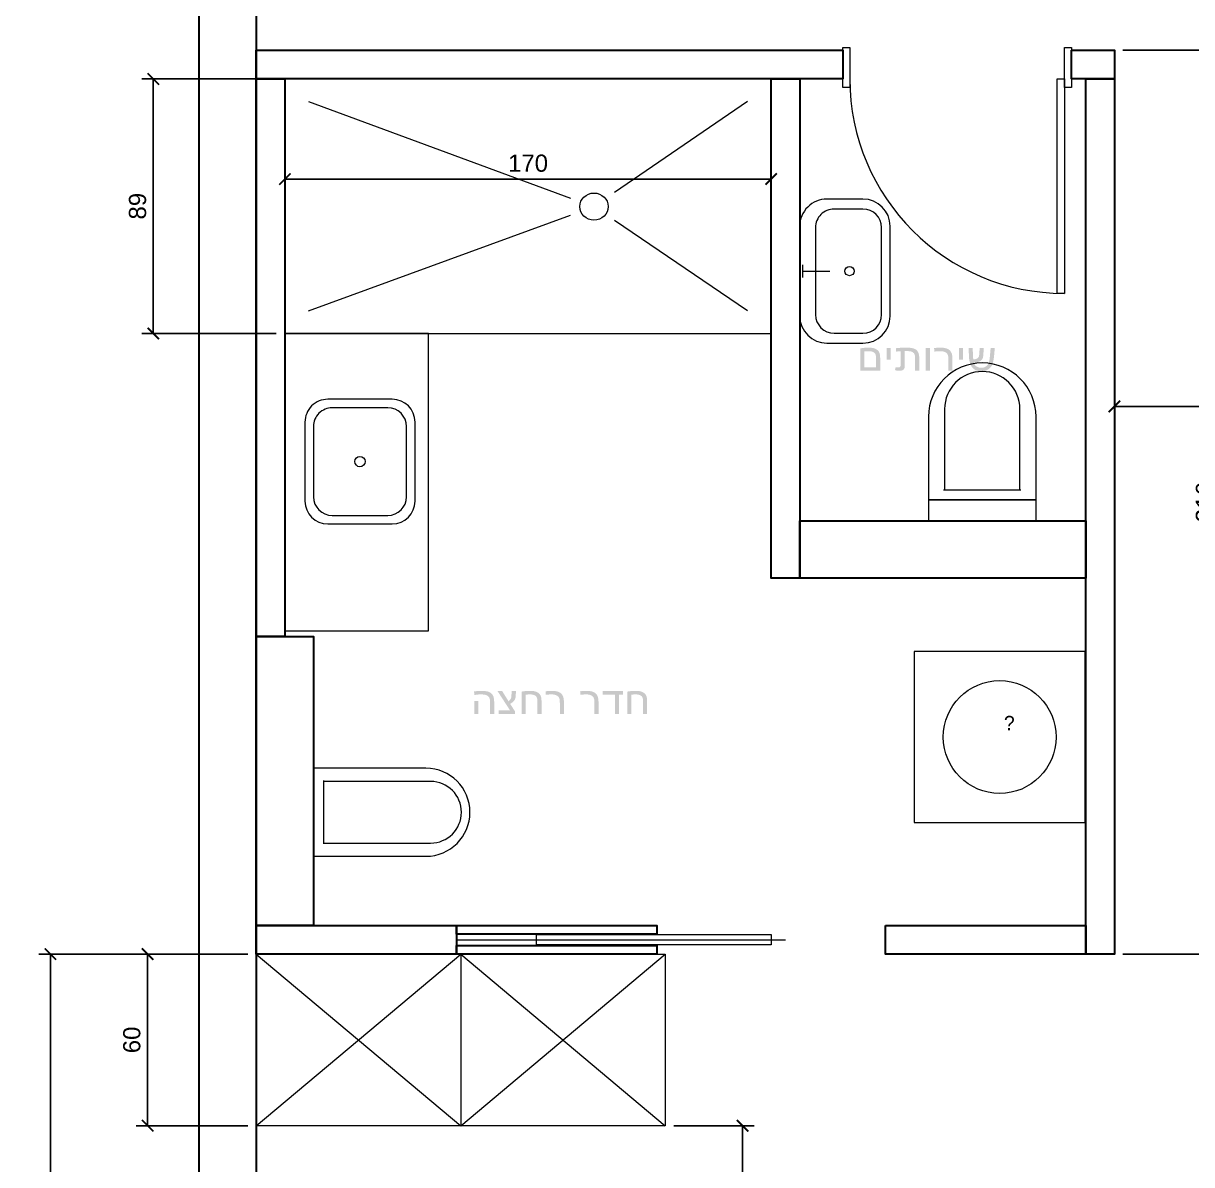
# Model space of a CAD drawing. Header units: millimetres. Extents: x -814 to 6845, y -10593 to 835.
# Drawn here: x -814 to 3270, y -6376 to -2386 of the extents above; entities that cross this region are included whole.
import ezdxf

# ---------------------------------------------------------------- set-up
doc = ezdxf.new("R2010")
doc.units = ezdxf.units.MM
for name, color, linetype, lineweight, true_color in [('AB-DIM', 1, 'Continuous', 15, 0x185694), ('AB-FIXED', 3, 'Continuous', 15, 0x277858), ('AB-OPENING', 4, 'Continuous', 15, 0x00789b), ('AB-TEXT', 7, 'Continuous', 15, 0x233642), ('AB-WALL', 7, 'Continuous', 30, 0x283a44)]:
    doc.layers.add(name, color=color, linetype=linetype, lineweight=lineweight, true_color=true_color)
doc.styles.add('PLAN', font='Arial.ttf')
doc.dimstyles.new('PLAN_CM', dxfattribs={"dimtxt": 60, "dimasz": 40, "dimexe": 40, "dimexo": 30, "dimgap": 25, "dimtad": 1, "dimdec": 1, "dimlfac": 0.1, "dimzin": 12, "dimdsep": 46, "dimtxsty": 'PLAN', "dimblk": 'ARCHTICK', "dimcen": 2.5, "dimclrd": 1, "dimclre": 1, "dimclrt": 1, "dimazin": 3, "dimtfac": 0.5, "dimtmove": 2, "dimatfit": 3})

# ---------------------------------------------------------------- blocks, each defined once
blk = doc.blocks.new('ACTUAL_bedroom-cabinet')
at = {"color": 0}
for p, q in [((0, 0), (715, -600)), ((0, -600), (715, 0)), ((715, 0), (1430, -600)), ((715, -600), (1430, 0)), ((715, 0), (715, -600))]:
    blk.add_line(p, q, dxfattribs=at)
blk.add_lwpolyline([(0, 0), (1430, 0), (1430, -600), (0, -600)], close=True, dxfattribs=at)
blk = doc.blocks.new('ACTUAL_shower')
at = {"color": 0}
for p, q in [((82.4, -79.1), (998.8, -416.4)), ((1617.6, -79.1), (1151.9, -397.7)), ((82.4, -810.9), (998.7, -476.4)), ((1617.6, -810.9), (1152.1, -495))]:
    blk.add_line(p, q, dxfattribs=at)
blk.add_lwpolyline([(1700, 0), (0, 0), (0, -890), (1700, -890)], close=True, dxfattribs=at)
blk.add_ellipse((1080.6, -446.5), major_axis=(49.5, 0), ratio=0.959804, dxfattribs=at)
blk = doc.blocks.new('ACTUAL_bath-vanity')
at = {"color": 0}
blk.add_lwpolyline([(0, 0), (0, -1040), (502, -1040), (502, 0)], close=True, dxfattribs=at)
blk = doc.blocks.new('ACTUAL_bath-basin')
at = {"color": 0}
for p, q in [((304.9, 0), (80.1, 0)), ((289.9, -30), (95.1, -30)), ((0, -80), (0, -356)), ((385, -356), (385, -80)), ((30, -95), (30, -341)), ((355, -341), (355, -95)), ((95.1, -406), (289.9, -406)), ((80.1, -436), (304.9, -436))]:
    blk.add_line(p, q, dxfattribs=at)
for centre, major_axis, start_param, end_param in [((80.1, -80), (80.1, 0), 1.570796, 3.141593), ((95.1, -95), (65.1, 0), 1.570796, 3.141593), ((289.9, -95), (65.1, 0), 0, 1.570796), ((304.9, -80), (80.1, 0), 0, 1.570796), ((80.1, -356), (80.1, 0), 3.141593, 4.712389), ((95.1, -341), (65.1, 0), 3.141593, 4.712389), ((289.9, -341), (65.1, 0), 4.712389, 0), ((304.9, -356), (80.1, 0), 4.712389, 0)]:
    blk.add_ellipse(centre, major_axis=major_axis, ratio=0.999236, start_param=start_param, end_param=end_param, dxfattribs=at)
blk.add_ellipse((192.5, -218), major_axis=(18, 0), ratio=0.999236, dxfattribs=at)
blk = doc.blocks.new('ACTUAL_bath-toilet')
at = {"color": 0}
for p, q in [((0, 0), (0, -308)), ((393.2, 0), (0, 0)), ((35, -43.1), (35, -264.9)), ((35, -46.2), (35, -261.8)), ((409.4, -46.2), (35, -46.2)), ((35, -261.8), (409.4, -261.8)), ((0, -308), (393.2, -308))]:
    blk.add_line(p, q, dxfattribs=at)
for centre, major_axis in [((393.2, -154), (0, 154)), ((409.4, -154), (0, 107.8))]:
    blk.add_ellipse(centre, major_axis=major_axis, ratio=0.998483, start_param=3.141593, end_param=0, dxfattribs=at)
blk = doc.blocks.new('ACTUAL_wc-basin')
at = {"color": 0}
for p, q in [((220.9, 0), (95.1, 0)), ((220.9, -35), (120.1, -35)), ((0, -95), (0, -409)), ((55, -100), (55, -404)), ((286, -404), (286, -100)), ((316, -409), (316, -95)), ((10, -230), (10, -274)), ((10, -252), (105.1, -252)), ((120.1, -469), (220.9, -469)), ((95.1, -504), (220.9, -504))]:
    blk.add_line(p, q, dxfattribs=at)
for centre, major_axis, start_param, end_param in [((95.1, -95), (95.1, 0), 1.570796, 3.141593), ((220.9, -95), (95.1, 0), 0, 1.570796), ((120.1, -100), (65.1, 0), 1.570796, 3.141593), ((220.9, -100), (65.1, 0), 0, 1.570796), ((120.1, -404), (65.1, 0), 3.141593, 4.712389), ((220.9, -404), (65.1, 0), 4.712389, 0), ((95.1, -409), (95.1, 0), 3.141593, 4.712389), ((220.9, -409), (95.1, 0), 4.712389, 0)]:
    blk.add_ellipse(centre, major_axis=major_axis, ratio=0.998772, start_param=start_param, end_param=end_param, dxfattribs=at)
blk.add_ellipse((173.8, -252), major_axis=(16, 0), ratio=0.998772, dxfattribs=at)
blk = doc.blocks.new('ACTUAL_wc-toilet')
at = {"color": 0}
for p, q in [((56.4, -161.7), (56.4, -443.9)), ((319.6, -443.9), (319.6, -161.7)), ((0, -188.1), (0, -478.9)), ((376, -478.9), (376, -188.1)), ((52.6, -443.9), (323.4, -443.9)), ((56.4, -443.9), (319.6, -443.9)), ((0, -478.9), (376, -478.9))]:
    blk.add_line(p, q, dxfattribs=at)
blk.add_lwpolyline([(0, -552), (376, -552), (376, -478.9), (0, -478.9)], close=True, dxfattribs=at)
for centre, major_axis in [((188, -188.1), (0, 188.1)), ((188, -161.7), (0, 131.7))]:
    blk.add_ellipse(centre, major_axis=major_axis, ratio=0.999295, start_param=4.712389, end_param=1.570796, dxfattribs=at)
blk = doc.blocks.new('ACTUAL_laundry')
at = {"color": 0}
blk.add_lwpolyline([(598, 0), (0, 0), (0, -598), (598, -598)], close=True, dxfattribs=at)
blk.add_circle((299, -299), 197.3, dxfattribs=at)
blk.add_text('?', height=50, dxfattribs=at).set_placement((314, -275.1))
blk = doc.blocks.new('_ARCHTICK')
at = {"color": 0, "linetype": 'BYBLOCK', "const_width": 0.15}
blk.add_lwpolyline([(-0.5, -0.5), (0.5, 0.5)], dxfattribs=at)

msp = doc.modelspace()

# ---------------------------------------------------------------- hatches: boundary and pattern name
at = {"layer": 'AB-TEXT'}
h = msp.add_hatch(color=256, dxfattribs=at)
h.paths.add_polyline_path([(2181.11, -3600), (2111.63, -3600), (2111.63, -3522.11), (2119.49, -3520.97), (2127.03, -3520.14), (2134.24, -3519.65), (2141.12, -3519.49), (2148.11, -3519.76), (2154.39, -3520.57), (2159.95, -3521.92), (2164.79, -3523.8), (2168.94, -3526.14), (2172.44, -3528.84), (2175.27, -3531.9), (2177.44, -3535.32), (2179.04, -3539.28), (2180.19, -3543.95), (2180.88, -3549.33), (2181.11, -3555.43), (2181.11, -3600)], flags=0)
h.paths.add_polyline_path([(2166.78, -3587.99), (2166.78, -3556.86), (2166.66, -3552.7), (2166.29, -3549.01), (2165.68, -3545.8), (2164.83, -3543.05), (2163.61, -3540.66), (2161.9, -3538.52), (2159.71, -3536.63), (2157.03, -3534.98), (2153.78, -3533.65), (2149.9, -3532.7), (2145.38, -3532.13), (2140.22, -3531.94), (2136.94, -3532.01), (2133.47, -3532.21), (2129.81, -3532.53), (2125.96, -3532.99), (2125.96, -3587.99), (2166.78, -3587.99)], flags=0)
h.paths.add_polyline_path([(2218.25, -3520.39), (2218.25, -3561.58), (2203.62, -3561.58), (2203.62, -3520.39), (2218.25, -3520.39)], flags=0)
h.paths.add_polyline_path([(2232.89, -3598.12), (2235.36, -3587.39), (2237.35, -3587.99), (2239.43, -3588.41), (2241.59, -3588.66), (2243.84, -3588.74), (2246.23, -3588.6), (2248.21, -3588.17), (2249.79, -3587.46), (2250.97, -3586.46), (2251.82, -3585.08), (2252.43, -3583.24), (2252.8, -3580.93), (2252.92, -3578.17), (2252.92, -3532.24), (2249.51, -3532.33), (2245.73, -3532.58), (2241.59, -3533), (2237.09, -3533.59), (2235.81, -3521.66), (2244.4, -3520.71), (2253.05, -3520.03), (2261.77, -3519.62), (2270.55, -3519.49), (2278.97, -3519.68), (2286.35, -3520.24), (2292.7, -3521.18), (2298.02, -3522.49), (2302.53, -3524.3), (2306.48, -3526.74), (2309.87, -3529.8), (2312.68, -3533.48), (2314.9, -3537.95), (2316.48, -3543.36), (2317.43, -3549.71), (2317.75, -3557.01), (2317.75, -3600), (2303.42, -3600), (2303.42, -3560.83), (2303.31, -3555.41), (2302.98, -3550.76), (2302.43, -3546.89), (2301.65, -3543.8), (2300.51, -3541.22), (2298.85, -3538.9), (2296.67, -3536.84), (2293.96, -3535.02), (2290.52, -3533.54), (2286.1, -3532.49), (2280.72, -3531.85), (2274.38, -3531.64), (2267.18, -3531.79), (2267.18, -3580.04), (2267.09, -3583.57), (2266.83, -3586.66), (2266.4, -3589.31), (2265.79, -3591.52), (2264.91, -3593.42), (2263.65, -3595.14), (2262.02, -3596.68), (2260.01, -3598.05), (2257.55, -3599.17), (2254.54, -3599.96), (2251, -3600.44), (2246.92, -3600.6), (2243.39, -3600.45), (2239.88, -3599.98), (2236.38, -3599.21), (2232.89, -3598.12)], flags=0)
h.paths.add_polyline_path([(2354.89, -3520.39), (2354.89, -3600), (2340.26, -3600), (2340.26, -3520.39), (2354.89, -3520.39)], flags=0)
h.paths.add_polyline_path([(2369.52, -3521.14), (2375.18, -3520.42), (2380.61, -3519.9), (2385.8, -3519.59), (2390.76, -3519.49), (2401.92, -3520.07), (2411.25, -3521.82), (2418.75, -3524.74), (2424.41, -3528.83), (2428.56, -3534.09), (2431.53, -3540.54), (2433.31, -3548.18), (2433.9, -3557.01), (2433.9, -3600), (2419.65, -3600), (2419.65, -3560.83), (2419.5, -3555.73), (2419.06, -3551.28), (2418.34, -3547.51), (2417.32, -3544.4), (2415.89, -3541.75), (2413.92, -3539.37), (2411.42, -3537.25), (2408.39, -3535.4), (2404.76, -3533.89), (2400.47, -3532.81), (2395.53, -3532.16), (2389.93, -3531.94), (2385.72, -3532.04), (2381.12, -3532.32), (2376.12, -3532.79), (2370.72, -3533.44), (2369.52, -3521.14)], flags=0)
h.paths.add_polyline_path([(2471.04, -3520.39), (2471.04, -3561.58), (2456.41, -3561.58), (2456.41, -3520.39), (2471.04, -3520.39)], flags=0)
h.paths.add_polyline_path([(2504.73, -3520.39), (2505.03, -3533.29), (2505.31, -3542.47), (2505.69, -3550.12), (2506.17, -3556.24), (2506.76, -3560.83), (2510.64, -3560.58), (2514.32, -3559.84), (2517.8, -3558.6), (2521.09, -3556.86), (2523.88, -3554.42), (2525.87, -3551.1), (2527.07, -3546.88), (2527.47, -3541.77), (2529.05, -3520.39), (2543.45, -3520.39), (2541.65, -3545.45), (2541.39, -3548.45), (2541.07, -3551.06), (2540.68, -3553.29), (2540.23, -3555.13), (2539.61, -3556.8), (2538.73, -3558.52), (2537.6, -3560.29), (2536.21, -3562.11), (2534.47, -3563.89), (2532.29, -3565.55), (2529.67, -3567.1), (2526.61, -3568.52), (2523.04, -3569.78), (2518.91, -3570.8), (2514.2, -3571.6), (2508.94, -3572.16), (2510.18, -3576.01), (2512.05, -3579.46), (2514.54, -3582.5), (2517.64, -3585.14), (2521.25, -3587.28), (2525.26, -3588.8), (2529.65, -3589.72), (2534.45, -3590.02), (2538.9, -3589.75), (2543.02, -3588.92), (2546.81, -3587.55), (2550.28, -3585.63), (2553.37, -3583.28), (2556.02, -3580.6), (2558.24, -3577.61), (2560.03, -3574.3), (2561.48, -3570.46), (2562.66, -3565.89), (2563.58, -3560.58), (2564.24, -3554.53), (2567.46, -3520.39), (2581.87, -3520.39), (2579.17, -3549.88), (2578.23, -3557.82), (2576.97, -3565.07), (2575.41, -3571.63), (2573.54, -3577.49), (2571.14, -3582.74), (2568, -3587.47), (2564.11, -3591.67), (2559.47, -3595.35), (2554.1, -3598.34), (2548, -3600.47), (2541.17, -3601.75), (2533.62, -3602.18), (2526.89, -3601.75), (2520.73, -3600.48), (2515.13, -3598.36), (2510.1, -3595.39), (2505.65, -3591.63), (2501.81, -3587.14), (2498.56, -3581.93), (2495.92, -3575.99), (2493.87, -3569.16), (2492.4, -3561.28), (2491.52, -3552.35), (2491.23, -3542.37), (2490.18, -3520.39), (2504.73, -3520.39)], flags=0)
h = msp.add_hatch(color=256, dxfattribs=at)
h.paths.add_polyline_path([(761.26, -4721.81), (768, -4720.8), (774.65, -4720.07), (781.2, -4719.63), (787.67, -4719.49), (799.16, -4720.07), (808.73, -4721.8), (816.38, -4724.68), (822.11, -4728.72), (826.28, -4733.95), (829.25, -4740.4), (831.04, -4748.09), (831.64, -4757.01), (831.64, -4800), (817.31, -4800), (817.31, -4760.83), (817.13, -4755.26), (816.61, -4750.49), (815.74, -4746.5), (814.53, -4743.31), (812.89, -4740.69), (810.75, -4738.4), (808.11, -4736.45), (804.96, -4734.83), (801.18, -4733.57), (796.62, -4732.67), (791.29, -4732.12), (785.19, -4731.94), (779.94, -4732.08), (774.4, -4732.47), (768.58, -4733.13), (762.46, -4734.05), (761.26, -4721.81)], flags=0)
h.paths.add_polyline_path([(776.49, -4755.13), (776.49, -4800), (762.16, -4800), (762.16, -4755.13), (776.49, -4755.13)], flags=0)
h.paths.add_polyline_path([(907.8, -4720.39), (907.05, -4734.72), (906.8, -4738.11), (906.46, -4741.16), (906, -4743.87), (905.43, -4746.24), (904.64, -4748.45), (903.51, -4750.69), (902.04, -4752.97), (900.22, -4755.28), (897.93, -4757.63), (895.06, -4760.03), (891.59, -4762.47), (887.54, -4764.96), (904.57, -4791.52), (904.57, -4800), (847.24, -4800), (847.24, -4787.99), (887.24, -4787.99), (843.27, -4720.39), (859.55, -4720.39), (881.68, -4755.73), (884.3, -4753.63), (886.51, -4751.46), (888.31, -4749.22), (889.71, -4746.91), (890.76, -4744.32), (891.51, -4741.24), (891.96, -4737.66), (892.11, -4733.59), (892.86, -4720.39), (907.8, -4720.39)], flags=0)
h.paths.add_polyline_path([(997.16, -4800), (982.83, -4800), (982.83, -4756.86), (982.71, -4752.7), (982.34, -4749.01), (981.73, -4745.8), (980.88, -4743.05), (979.66, -4740.66), (977.95, -4738.52), (975.76, -4736.63), (973.08, -4734.98), (969.83, -4733.65), (965.95, -4732.7), (961.43, -4732.13), (956.27, -4731.94), (952.99, -4732.01), (949.52, -4732.21), (945.86, -4732.53), (942.01, -4732.99), (942.01, -4800), (927.68, -4800), (927.68, -4722.11), (935.55, -4720.97), (943.08, -4720.14), (950.29, -4719.65), (957.17, -4719.49), (964.16, -4719.76), (970.44, -4720.57), (976, -4721.92), (980.84, -4723.8), (985, -4726.14), (988.49, -4728.84), (991.32, -4731.9), (993.49, -4735.32), (995.09, -4739.28), (996.24, -4743.95), (996.93, -4749.33), (997.16, -4755.43), (997.16, -4800)], flags=0)
h.paths.add_polyline_path([(1011.04, -4721.14), (1016.7, -4720.42), (1022.13, -4719.9), (1027.32, -4719.59), (1032.28, -4719.49), (1043.44, -4720.07), (1052.77, -4721.82), (1060.27, -4724.74), (1065.93, -4728.83), (1070.08, -4734.09), (1073.05, -4740.54), (1074.83, -4748.18), (1075.42, -4757.01), (1075.42, -4800), (1061.17, -4800), (1061.17, -4760.83), (1061.02, -4755.73), (1060.58, -4751.28), (1059.86, -4747.51), (1058.84, -4744.4), (1057.41, -4741.75), (1055.45, -4739.37), (1052.95, -4737.25), (1049.91, -4735.4), (1046.28, -4733.89), (1042, -4732.81), (1037.05, -4732.16), (1031.45, -4731.94), (1027.24, -4732.04), (1022.64, -4732.32), (1017.64, -4732.79), (1012.24, -4733.44), (1011.04, -4721.14)], flags=0)
h.paths.add_polyline_path([(1132, -4721.14), (1137.66, -4720.42), (1143.08, -4719.9), (1148.28, -4719.59), (1153.23, -4719.49), (1164.4, -4720.07), (1173.73, -4721.82), (1181.22, -4724.74), (1186.89, -4728.83), (1191.04, -4734.09), (1194, -4740.54), (1195.78, -4748.18), (1196.38, -4757.01), (1196.38, -4800), (1182.12, -4800), (1182.12, -4760.83), (1181.98, -4755.73), (1181.54, -4751.28), (1180.81, -4747.51), (1179.8, -4744.4), (1178.37, -4741.75), (1176.4, -4739.37), (1173.9, -4737.25), (1170.87, -4735.4), (1167.24, -4733.89), (1162.95, -4732.81), (1158.01, -4732.16), (1152.41, -4731.94), (1148.2, -4732.04), (1143.59, -4732.32), (1138.59, -4732.79), (1133.2, -4733.44), (1132, -4721.14)], flags=0)
h.paths.add_polyline_path([(1281.99, -4732.39), (1268.41, -4732.39), (1268.41, -4800), (1254.15, -4800), (1254.15, -4732.39), (1210.63, -4732.39), (1210.63, -4720.39), (1281.99, -4720.39), (1281.99, -4732.39)], flags=0)
h.paths.add_polyline_path([(1366.48, -4800), (1352.15, -4800), (1352.15, -4756.86), (1352.03, -4752.7), (1351.66, -4749.01), (1351.05, -4745.8), (1350.2, -4743.05), (1348.98, -4740.66), (1347.27, -4738.52), (1345.08, -4736.63), (1342.39, -4734.98), (1339.15, -4733.65), (1335.27, -4732.7), (1330.75, -4732.13), (1325.59, -4731.94), (1322.3, -4732.01), (1318.83, -4732.21), (1315.18, -4732.53), (1311.33, -4732.99), (1311.33, -4800), (1297, -4800), (1297, -4722.11), (1304.86, -4720.97), (1312.4, -4720.14), (1319.61, -4719.65), (1326.49, -4719.49), (1333.48, -4719.76), (1339.76, -4720.57), (1345.32, -4721.92), (1350.16, -4723.8), (1354.31, -4726.14), (1357.8, -4728.84), (1360.63, -4731.9), (1362.8, -4735.32), (1364.41, -4739.28), (1365.56, -4743.95), (1366.25, -4749.33), (1366.48, -4755.43), (1366.48, -4800)], flags=0)

# ---------------------------------------------------------------- linework, layer by layer
at = {"layer": 'AB-OPENING'}
msp.add_line((700, -5590), (1850, -5590), dxfattribs=at)
for points in [[(2050, -2470), (2075, -2470), (2075, -2610), (2050, -2610)], [(2825, -2470), (2850, -2470), (2850, -2610), (2825, -2610)], [(2800, -2580), (2825, -2580), (2825, -3330), (2800, -3330)], [(980, -5572), (1800, -5572), (1800, -5608), (980, -5608)]]:
    msp.add_lwpolyline(points, close=True, dxfattribs=at)
msp.add_arc((2825, -2580), 750, 180, 270, dxfattribs=at)
at = {"layer": 'AB-WALL'}
for points in [[(-200, 200), (0, 200), (0, -9785), (-200, -9785)], [(0, -2480), (2050, -2480), (2050, -2580), (0, -2580)], [(2850, -2480), (3000, -2480), (3000, -2580), (2850, -2580)], [(0, -2580), (100, -2580), (100, -4530), (0, -4530)], [(1800, -2580), (1900, -2580), (1900, -4325), (1800, -4325)], [(2900, -2580), (3000, -2580), (3000, -5640), (2900, -5640)], [(1900, -4125), (2900, -4125), (2900, -4325), (1900, -4325)], [(0, -4530), (200, -4530), (200, -5540), (0, -5540)], [(0, -5540), (700, -5540), (700, -5640), (0, -5640)], [(700, -5540), (1400, -5540), (1400, -5570), (700, -5570)], [(2200, -5540), (2900, -5540), (2900, -5640), (2200, -5640)], [(700, -5610), (1400, -5610), (1400, -5640), (700, -5640)]]:
    msp.add_lwpolyline(points, close=True, dxfattribs=at)

# ---------------------------------------------------------------- block references
at = {"layer": 'AB-FIXED'}
for name, p in [('ACTUAL_shower', (100, -2580)), ('ACTUAL_wc-basin', (1900, -3000)), ('ACTUAL_bath-vanity', (100, -3470)), ('ACTUAL_wc-toilet', (2350, -3573)), ('ACTUAL_bath-basin', (170, -3700)), ('ACTUAL_laundry', (2300, -4582)), ('ACTUAL_bath-toilet', (200, -4990)), ('ACTUAL_bedroom-cabinet', (0, -5640))]:
    msp.add_blockref(name, p, dxfattribs=at)

# ---------------------------------------------------------------- dimensions: what is measured, and where the dimension line sits
at = {"layer": 'AB-DIM'}
for base, p1, p2 in [((3370, -5640), (3000, -5640), (3000, -2480)), ((-360, -3470), (100, -3470), (100, -2580)), ((-720, -9515), (0, -9515), (0, -5640)), ((-380, -6240), (0, -6240), (0, -5640)), ((1700, -9515), (1430, -9515), (1430, -6240))]:
    msp.add_linear_dim(base=base, p1=p1, p2=p2, angle=90, dimstyle='PLAN_CM', dxfattribs=at).render()
for base, p1, p2 in [((100, -2930), (100, -2580), (1800, -2580)), ((3000, -3725), (3000, -3925), (4825, -3925))]:
    msp.add_linear_dim(base=base, p1=p1, p2=p2, dimstyle='PLAN_CM', dxfattribs=at).render()

doc.saveas('drawing.dxf')
